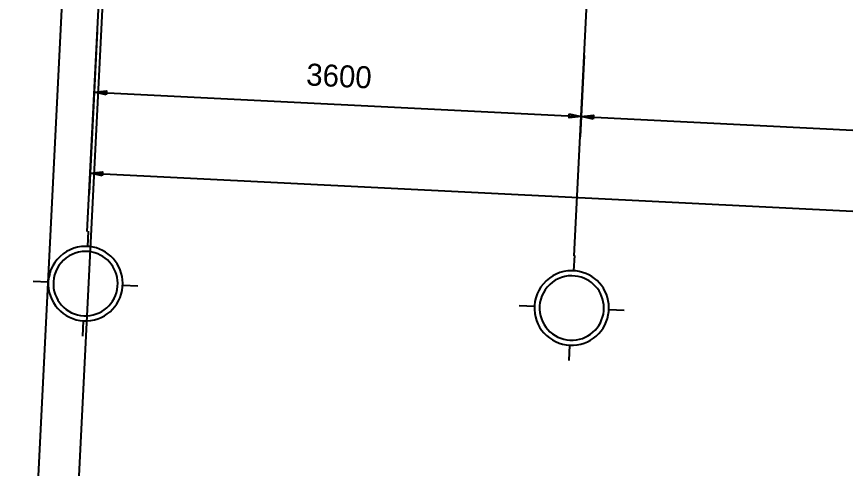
# Model space of a CAD drawing. Extents: x 549999 to 550212, y 1838161 to 1838467.
# Drawn here: x 550069.11 to 550075.23, y 1838235.05 to 1838238.39 of the extents above; entities that cross this region are included whole.
import ezdxf

# ---------------------------------------------------------------- set-up
doc = ezdxf.new("R2010")
doc.units = 0
for name, color, linetype in [('Level 18', 7, 'Continuous'), ('Level 19', 7, 'Continuous'), ('Level 20', 7, 'Continuous')]:
    doc.layers.add(name, color=color, linetype=linetype)

# ---------------------------------------------------------------- blocks, each defined once
blk = doc.blocks.new('GRID_7')
at = {"layer": 'Level 19'}
for p, q in [((-123.57, -207.15), (-123.57, -218.4)), ((-162.34, -245.92), (-151.09, -245.92)), ((-84.81, -245.92), (-96.06, -245.92)), ((-123.57, -284.68), (-123.57, -273.43))]:
    blk.add_line(p, q, dxfattribs=at)
for radius, start, end in [(27.52, 86.59057, 185.41735), (27.52, 3.40943, 86.59057), (23.77, 86.59057, 185.41735), (23.77, 3.40943, 86.59057), (23.77, 275.41735, 3.40943), (27.52, 275.41735, 3.40943), (27.52, 185.41735, 275.41735), (23.77, 185.41735, 275.41735)]:
    blk.add_arc((-123.57, -245.92), radius, start, end, dxfattribs=at)

msp = doc.modelspace()

# ---------------------------------------------------------------- linework, layer by layer
at = {"layer": 'Level 18'}
for p, q in [((550069.6363, 1838236.7996), (550070.283, 1838249.7367)), ((550073.2318, 1838236.6198), (550073.8785, 1838249.5569))]:
    msp.add_line(p, q, dxfattribs=at)
at = {"layer": 'Level 20'}
for p, q in [((550067.236, 1838194.2078), (550071.8092, 1838285.6836)), ((550067.5357, 1838194.1929), (550072.1088, 1838285.6686)), ((550069.7102, 1838238.2791), (550069.6803, 1838237.6799)), ((550073.3057, 1838238.0994), (550073.2758, 1838237.5002)), ((550073.3057, 1838238.0994), (550073.2758, 1838237.5002)), ((550069.6878, 1838237.8297), (550073.2833, 1838237.65)), ((550069.6803, 1838237.6806), (550069.6503, 1838237.0814)), ((550073.2833, 1838237.65), (550081.8725, 1838237.2206)), ((550069.6578, 1838237.2312), (550085.7378, 1838236.4273))]:
    msp.add_line(p, q, dxfattribs=at)
for points in [[(550069.7762, 1838237.8104), (550069.6878, 1838237.8297), (550069.7777, 1838237.8402)], [(550073.1948, 1838237.6693), (550073.2833, 1838237.65), (550073.1933, 1838237.6396)], [(550073.3717, 1838237.6307), (550073.2833, 1838237.65), (550073.3732, 1838237.6604)], [(550069.7463, 1838237.2119), (550069.6578, 1838237.2312), (550069.7478, 1838237.2416)]]:
    msp.add_lwpolyline(points, close=True, dxfattribs=at)

# ---------------------------------------------------------------- block references
at = {"layer": 'Level 19', "xscale": 0.010000000000000004, "yscale": 0.01, "rotation": -2.8619937920406366}
for p in [(550070.98, 1838238.81), (550074.57, 1838238.63)]:
    msp.add_blockref('GRID_7', p, dxfattribs=at)

# ---------------------------------------------------------------- texts
at = {"layer": 'Level 20'}
msp.add_text('3600', height=0.16224, rotation=357.13801, dxfattribs=at).set_placement((550071.25, 1838237.88))

doc.saveas('drawing.dxf')
